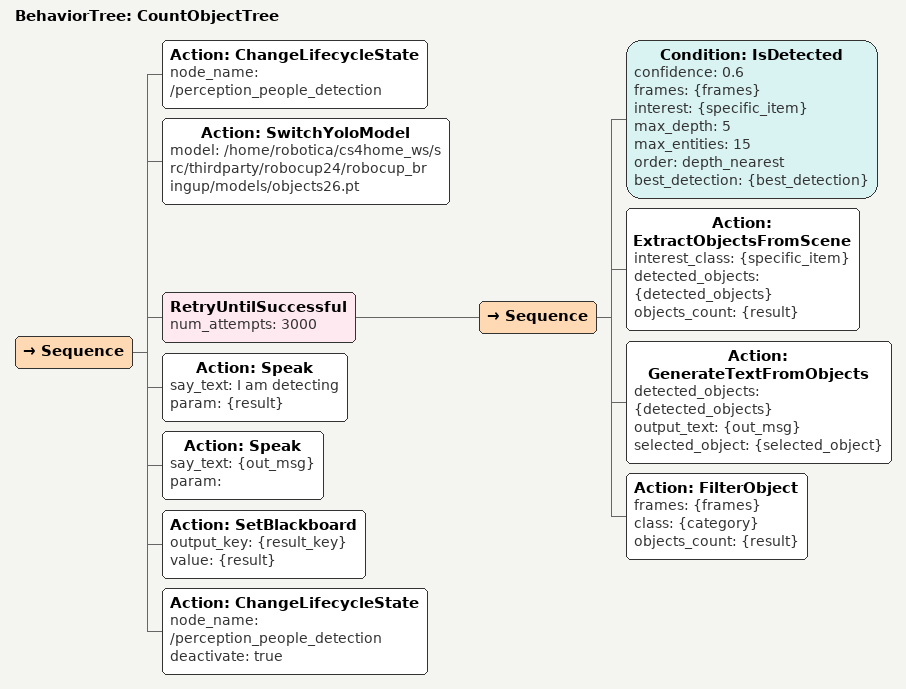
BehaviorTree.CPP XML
<?xml version="1.0"?>
<root main_tree_to_execute="CountObjectTree">
    <BehaviorTree ID="CountObjectTree">
        <Sequence>
            <Action ID="ChangeLifecycleState" node_name="/perception_people_detection" />
            <Action ID="SwitchYoloModel" model="/home/robotica/cs4home_ws/src/thirdparty/robocup24/robocup_bringup/models/objects26.pt"/>
            <RetryUntilSuccessful num_attempts="3000">
                <Sequence>
                    <Condition ID="IsDetected"
                                                confidence="0.6"
                                                frames="{frames}"
                                                interest="{specific_item}"
                                                max_depth="5"
                                                max_entities="15"
                                                order="depth_nearest"
                                                best_detection="{best_detection}"/>
                    <Action ID="ExtractObjectsFromScene" interest_class="{specific_item}" detected_objects="{detected_objects}" objects_count="{result}"/>
                    <Action ID="GenerateTextFromObjects" detected_objects="{detected_objects}" output_text="{out_msg}" selected_object="{selected_object}" />
                    <Action ID="FilterObject" frames="{frames}" class="{category}" objects_count="{result}"/>
                </Sequence>
            </RetryUntilSuccessful>
            <Action ID="Speak" say_text="I am detecting " param="{result}"/>
            <Action ID="Speak" say_text="{out_msg}" param=""/>
            <Action ID="SetBlackboard" output_key="{result_key}" value="{result}"/>
            <Action ID="ChangeLifecycleState" node_name="/perception_people_detection" deactivate="true"/>
        </Sequence>
    </BehaviorTree>
</root>
